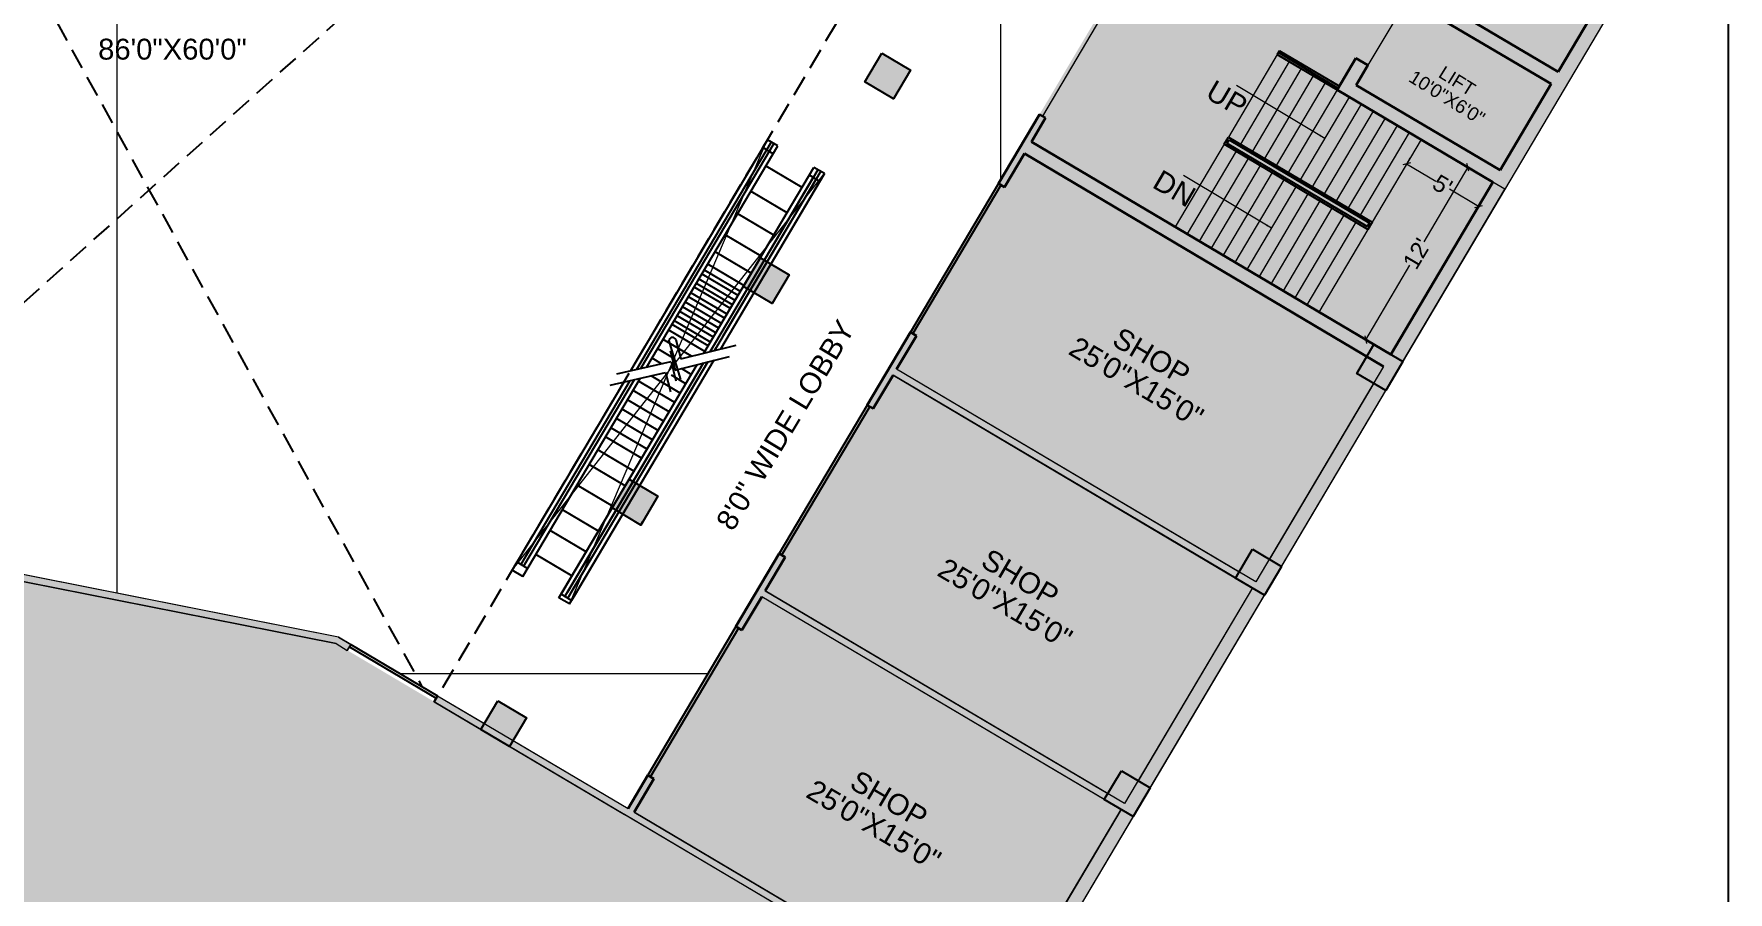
# Model space of a CAD drawing. Header units: inches. Extents: x -13956017 to 293115509, y -946740 to -305538.
# Drawn here: x 1197886 to 1199103, y -917291 to -916675 of the extents above; entities that cross this region are included whole.
import ezdxf

# ---------------------------------------------------------------- set-up
doc = ezdxf.new("R2010")
doc.units = ezdxf.units.IN
doc.header["$LTSCALE"] = 6
doc.header["$PDMODE"] = 2
doc.linetypes.add('DASHED', pattern=[0.75, 0.5, -0.25])
doc.linetypes.add('HIDDEN', pattern=[0.375, 0.25, -0.125])
for name, color, linetype in [('BND', 1, 'Continuous'), ('DIM', 7, 'Continuous'), ('TW', 5, 'Continuous'), ('WAL', 7, 'Continuous')]:
    doc.layers.add(name, color=color, linetype=linetype)
for name, color, linetype, lineweight in [('column', 240, 'Continuous', 25), ('floor hatch', 135, 'Continuous', 13), ('W', 250, 'Continuous', 5), ('wall', 7, 'Continuous', 30), ('wall high', 7, 'Continuous', 30)]:
    doc.layers.add(name, color=color, linetype=linetype, lineweight=lineweight)
doc.styles.add('ARI', font='arial.ttf')
doc.linetypes.add('ZIGZAG', pattern='A,0.0001,-0.2,[131,ltypeshp.shx,S=0.2,R=0,X=-0.2,Y=0],-0.4,[131,ltypeshp.shx,S=0.2,R=180,X=0.2,Y=0],-0.2', length=0.8001)
doc.dimstyles.new('Copy(2) of AA', dxfattribs={"dimtxt": 12, "dimasz": 4, "dimexe": 0.18, "dimexo": 0, "dimgap": 0.09, "dimtad": 0, "dimdec": 0, "dimzin": 0, "dimdsep": 46, "dimlunit": 3, "dimtxsty": 'ARI', "dimblk": 'OBLIQUE', "dimcen": 0.09, "dimclrd": 7, "dimclre": 7, "dimclrt": 7, "dimadec": 0, "dimazin": 0, "dimtfac": 1, "dimtdec": 0, "dimtofl": 0, "dimtmove": 0, "dimatfit": 3, "dimfxl": 1, "dimtolj": 1, "dimtzin": 0, "dimlwd": 5, "dimlwe": 5, "dimarcsym": 0})

# ---------------------------------------------------------------- blocks, each defined once
blk = doc.blocks.new('_Oblique')
at = {"layer": 'DIM', "color": 0, "lineweight": -2}
blk.add_line((-0.5, -0.5), (0.5, 0.5), dxfattribs=at)
blk = doc.blocks.new('*D430')
at = {"layer": 'Defpoints', "color": 0, "ltscale": 10, "transparency": 16777216}
for p in [(1198913.9, -916769.2, 3969.1), (1198916, -916770.4), (1198840.5, -916893, 3969.1)]:
    blk.add_point(p, dxfattribs=at)
at = {"layer": 'W', "color": 7, "lineweight": 5, "ltscale": 10, "transparency": 16777216}
for p, q in [((1198916, -916770.4), (1198884.3, -916824)), ((1198913.9, -916769.2), (1198916.2, -916770.5)), ((1198842.6, -916894.3), (1198874.4, -916840.7)), ((1198840.5, -916893), (1198842.8, -916894.4))]:
    blk.add_line(p, q, dxfattribs=at)
at = {"layer": 'W', "color": 7, "lineweight": 5, "ltscale": 10, "transparency": 16777216, "xscale": 4, "yscale": 4, "zscale": 4}
for p, rotation in [((1198916, -916770.4), 59.35378210765239), ((1198842.6, -916894.3), 239.3537821076524)]:
    blk.add_blockref('_Oblique', p, dxfattribs=dict(at, rotation=rotation))
at = {"layer": 'W', "color": 7, "lineweight": 30, "ltscale": 10, "transparency": 16777216, "insert": (1198879.3, -916832.4), "char_height": 12, "attachment_point": 5, "rotation": 59.3538, "style": 'ARI'}
blk.add_mtext("\\A1;12'", dxfattribs=at)
blk = doc.blocks.new('*D431')
at = {"layer": 'Defpoints', "color": 0, "ltscale": 10, "transparency": 16777216}
for p in [(1198874.4, -916763.8, 3969.1), (1198923.7, -916798.5), (1198926.1, -916794.4, 3969.1)]:
    blk.add_point(p, dxfattribs=at)
at = {"layer": 'W', "color": 7, "lineweight": 5, "ltscale": 10, "transparency": 16777216}
for p, q in [((1198874.4, -916763.8), (1198871.9, -916768.1)), ((1198872, -916767.9), (1198893, -916780.3)), ((1198923.7, -916798.5), (1198902.7, -916786.1)), ((1198926.1, -916794.4), (1198923.6, -916798.7))]:
    blk.add_line(p, q, dxfattribs=at)
at = {"layer": 'W', "color": 7, "lineweight": 5, "ltscale": 10, "transparency": 16777216, "xscale": 4, "yscale": 4, "zscale": 4}
for p, rotation in [((1198872, -916767.9), 149.3537821076967), ((1198923.7, -916798.5), 329.3537821076967)]:
    blk.add_blockref('_Oblique', p, dxfattribs=dict(at, rotation=rotation))
at = {"layer": 'W', "color": 7, "lineweight": 30, "ltscale": 10, "transparency": 16777216, "insert": (1198897.8, -916783.2), "char_height": 12, "attachment_point": 5, "rotation": 329.3538, "style": 'ARI'}
blk.add_mtext("\\A1;5'", dxfattribs=at)
blk = doc.blocks.new('43T432')
at = {"layer": 'BND'}
for p, q in [((727708.8, -833063.2), (727708.8, -833056.7)), ((727717.6, -833056.7), (727708.8, -833056.7)), ((727708.8, -833056.7), (727708.8, -833249.6)), ((727717.6, -833063.2), (727708.8, -833063.2)), ((727712, -833056.7), (727712, -833246.6)), ((727714.3, -833056.7), (727714.3, -833244.3)), ((727717.6, -833241.3), (727717.6, -833056.7)), ((727747.7, -833211.8), (727747.7, -833056.7)), ((727756.5, -833056.7), (727747.7, -833056.7)), ((727756.5, -833063.2), (727747.7, -833063.2)), ((727751, -833056.7), (727751, -833208.6)), ((727753.3, -833056.7), (727753.3, -833206.3)), ((727756.5, -833203), (727756.5, -833056.7)), ((727756.5, -833063.2), (727756.5, -833056.7)), ((727747.7, -833073.5), (727717.6, -833073.5)), ((727747.7, -833094.6), (727717.6, -833094.6)), ((727747.7, -833113.3), (727717.6, -833113.3)), ((727747.7, -833131), (727717.6, -833131)), ((727747.7, -833145.2), (727717.6, -833145.2)), ((727747.7, -833155.5), (727717.6, -833155.5)), ((727747.7, -833160.4), (727717.6, -833160.4)), ((727747.7, -833163.7), (727717.6, -833163.7)), ((727747.7, -833167.8), (727717.6, -833167.8)), ((727747.7, -833171.5), (727717.6, -833171.5)), ((727747.7, -833174.6), (727717.6, -833174.6)), ((727747.7, -833179.3), (727717.6, -833179.3)), ((727747.7, -833182.7), (727717.6, -833182.7)), ((727747.7, -833187.1), (727717.6, -833187.1)), ((727747.7, -833191), (727717.6, -833191)), ((727747.7, -833194.9), (727717.6, -833194.9)), ((727735.5, -833224), (727764.8, -833195.1)), ((727747.7, -833198.5), (727717.6, -833198.5)), ((727747.7, -833202.7), (727717.6, -833202.7)), ((727747.7, -833205.7), (727717.6, -833205.7)), ((727736.2, -833232.9), (727764.8, -833204.7)), ((727747.7, -833211.8), (727747.7, -833198.3)), ((727751, -833208.6), (727751, -833201.3)), ((727753.3, -833206.3), (727753.3, -833203.5)), ((727747.7, -833210.5), (727717.6, -833210.5)), ((727741.3, -833218.3), (727717.6, -833218.3)), ((727743.1, -833236.7), (727721.3, -833216.5)), ((727725.4, -833213.9), (727735.5, -833224)), ((727747.7, -833413.2), (727747.7, -833221.4)), ((727751, -833413.2), (727751, -833218.1)), ((727753.3, -833413.2), (727753.3, -833215.8)), ((727756.5, -833212.6), (727756.5, -833413.2)), ((727701.5, -833256.5), (727730.5, -833229.1)), ((727731.7, -833226.1), (727717.6, -833226.1)), ((727725.4, -833233.9), (727717.6, -833233.9)), ((727726.1, -833222.8), (727736.2, -833232.9)), ((727730.5, -833229.1), (727740.6, -833239.2)), ((727701.5, -833266), (727731.2, -833237.9)), ((727731.2, -833237.9), (727741.3, -833248)), ((727747.7, -833299.7), (727717.6, -833299.7)), ((727747.7, -833310.4), (727717.6, -833310.4)), ((727747.7, -833322.7), (727717.6, -833322.7)), ((727747.7, -833339.9), (727717.6, -833339.9)), ((727747.7, -833360.5), (727717.6, -833360.5)), ((727747.7, -833377.8), (727717.6, -833377.8)), ((727747.7, -833398), (727717.6, -833398)), ((727747.7, -833406.6), (727747.7, -833413.2)), ((727756.5, -833413.2), (727747.7, -833413.2))]:
    blk.add_line(p, q, dxfattribs=at)
at = {"layer": 'BND', "linetype": 'HIDDEN', "ltscale": 750}
for p, q in [((727747.7, -833188.7), (727747.7, -833056.7)), ((727756.5, -833056.7), (727747.7, -833056.7)), ((727756.5, -833063.2), (727747.7, -833063.2)), ((727751, -833191.8), (727751, -833063.2)), ((727753.3, -833194), (727753.3, -833063.2)), ((727756.5, -833056.7), (727756.5, -833197.1)), ((727747.7, -833416.2), (727747.7, -833221.4)), ((727751, -833218.1), (727751, -833409.6)), ((727753.3, -833215.8), (727753.3, -833409.6)), ((727756.5, -833212.6), (727756.5, -833409.6)), ((727747.7, -833229.6), (727739.5, -833229.6)), ((727747.7, -833245.2), (727723.5, -833245.2)), ((727747.7, -833237.4), (727735.7, -833237.4)), ((727712, -833256.1), (727712, -833409.6)), ((727714.3, -833253.9), (727714.3, -833409.6)), ((727717.6, -833416.2), (727717.6, -833250.8)), ((727747.7, -833253), (727717.6, -833253)), ((727708.8, -833259.1), (727708.8, -833416.2)), ((727747.7, -833260.8), (727717.6, -833260.8)), ((727747.7, -833268.6), (727717.6, -833268.6)), ((727747.7, -833276.4), (727717.6, -833276.4)), ((727747.7, -833284.2), (727717.6, -833284.2)), ((727747.7, -833292), (727717.6, -833292)), ((727717.6, -833409.6), (727708.8, -833409.6)), ((727717.6, -833416.2), (727708.8, -833416.2)), ((727756.5, -833416.2), (727747.7, -833416.2)), ((727756.5, -833416.2), (727756.5, -833409.6))]:
    blk.add_line(p, q, dxfattribs=at)
at = {"layer": 'BND'}
blk.add_ellipse((727723.8, -833215.8), major_axis=(2.46, 0.6), ratio=1, start_param=0.609373, end_param=3.149465, dxfattribs=at)

msp = doc.modelspace()

# ---------------------------------------------------------------- hatches: boundary and pattern name
at = {"layer": 'column', "ltscale": 10}
h = msp.add_hatch(color=256, dxfattribs=at)
h.dxf.hatch_style = 1
h.paths.add_polyline_path([(1198897.4, -916587.9), (1198910.8, -916565.1), (1199031.3, -916636.5), (1198942.6, -916786.2), (1198934, -916781.1), (1198822.1, -916714.8), (1198835.6, -916692), (1198844.2, -916697.1), (1198835.8, -916711.3), (1198939.1, -916772.5), (1198975.8, -916710.5), (1198872.5, -916649.3), (1198864.2, -916663.5), (1198855.6, -916658.4), (1198877.4, -916621.5), (1198886, -916626.6), (1198877.6, -916640.7), (1198980.9, -916701.9), (1199017.6, -916640), (1198914.3, -916578.8), (1198906, -916593)])
h = msp.add_hatch(color=256, dxfattribs=at)
h.dxf.hatch_style = 1
h.paths.add_polyline_path([(1198494.9, -916688.3), (1198515.6, -916700.5), (1198503.4, -916721.2), (1198482.7, -916709)])
h = msp.add_hatch(color=256, dxfattribs=at)
h.dxf.hatch_style = 1
h.paths.add_polyline_path([(1198407.8, -916835.4), (1198428.4, -916847.7), (1198416.2, -916868.3), (1198395.5, -916856.1)])
h = msp.add_hatch(color=256, dxfattribs=at)
h.dxf.hatch_style = 1
h.paths.add_polyline_path([(1198848.5, -916897.8), (1198869.2, -916910), (1198857, -916930.7), (1198836.3, -916918.5)])
h = msp.add_hatch(color=256, dxfattribs=at)
h.dxf.hatch_style = 1
h.paths.add_polyline_path([(1198313.5, -916994.6), (1198334.1, -917006.8), (1198321.9, -917027.5), (1198301.2, -917015.2)])
h = msp.add_hatch(color=256, dxfattribs=at)
h.dxf.hatch_style = 1
h.paths.add_polyline_path([(1198761.4, -917044.9), (1198782, -917057.2), (1198769.8, -917077.8), (1198749.1, -917065.6)])
h = msp.add_hatch(color=256, dxfattribs=at)
h.dxf.hatch_style = 1
h.paths.add_polyline_path([(1198219.2, -917153.8), (1198239.8, -917166), (1198227.6, -917186.6), (1198206.9, -917174.4)])
h = msp.add_hatch(color=256, dxfattribs=at)
h.dxf.hatch_style = 1
h.paths.add_polyline_path([(1198667.1, -917204.1), (1198687.7, -917216.3), (1198675.5, -917237), (1198654.8, -917224.7)])
at = {"layer": 'floor hatch', "ltscale": 5}
h = msp.add_hatch(dxfattribs=at)
h.set_pattern_fill('NET', color=9, scale=200, angle=90)
h.set_pattern_definition([(90, (225125.15, -30674.7), (-635, 4e-14), []), (180, (225125.15, -30674.7), (-8e-14, -635), [])])
h.paths.add_polyline_path([(1197503.3, -917116.9), (1197594.2, -917085.8), (1197588, -917067.8), (1197610.7, -917060), (1197616.9, -917078), (1197740.4, -917035.7), (1198104.7, -917108), (1198209.5, -917170.1), (1198219.2, -917153.8), (1198239.8, -917166), (1198230.1, -917182.3), (1198312.7, -917231.3), (1198659.1, -916646.7), (1198201.4, -916133.9), (1198252.9, -916087.9), (1198192.6, -916020.4), (1198074.8, -916125.5), (1197292.1, -916499.5)])
at = {"layer": 'W', "ltscale": 10}
h = msp.add_hatch(color=256, dxfattribs=at)
h.dxf.hatch_style = 1
h.paths.add_polyline_path([(1198843.4, -916906.4), (1198848.5, -916897.8), (1198602.5, -916752), (1198612.6, -916734.9), (1198608.3, -916732.4), (1198578.8, -916782.1), (1198583.1, -916784.7), (1198597.4, -916760.6)])
h.paths.add_polyline_path([(1198749.1, -917065.6), (1198751.7, -917061.3), (1198505.6, -916915.5), (1198519.9, -916891.4), (1198515.6, -916888.9), (1198484.5, -916941.3), (1198488.8, -916943.8), (1198503.1, -916919.8)])
h.paths.add_polyline_path([(1198390.2, -917100.5), (1198421.3, -917048), (1198425.6, -917050.6), (1198411.3, -917074.7), (1198657.4, -917220.4), (1198654.8, -917224.7), (1198408.8, -917079), (1198394.5, -917103)])
h.paths.add_polyline_path([(1198230.1, -917182.3), (1198312.7, -917231.3), (1198327, -917207.2), (1198331.3, -917209.8), (1198317, -917233.8), (1198563.1, -917379.6), (1198560.5, -917383.9), (1198227.6, -917186.6)])
h.paths.add_polyline_path([(1198584.8, -917370.4), (1198666.9, -917231.9), (1198675.5, -917237), (1198593.4, -917375.5)])
h.paths.add_polyline_path([(1198679.1, -917211.2), (1198687.7, -917216.3), (1198769.8, -917077.8), (1198761.2, -917072.7)])
h.paths.add_polyline_path([(1198773.4, -917052.1), (1198782, -917057.2), (1198857, -916930.7), (1198848.4, -916925.6)])
h.paths.add_polyline_path([(1198860.6, -916904.9), (1198869.2, -916910), (1198942.6, -916786.2), (1198934, -916781.1)])
h = msp.add_hatch(color=256, dxfattribs=at)
h.dxf.hatch_style = 1
h.paths.add_polyline_path([(1197732.1, -917043.9), (1197740.8, -917040.9), (1198102.9, -917112.7), (1198111, -917117.6), (1198113.6, -917113.3), (1198104.7, -917108), (1197740.4, -917035.7), (1197730.5, -917039.1)])
h = msp.add_hatch(color=256, dxfattribs=at)
h.dxf.hatch_style = 1
h.paths.add_polyline_path([(1198175.9, -917150.2), (1198209.5, -917170.1), (1198206.9, -917174.4), (1198173.4, -917154.5)])
at = {"layer": 'WAL', "lineweight": 9, "ltscale": 100, "true_color": 0xffae59}
h = msp.add_hatch(color=21, dxfattribs=at)
h.dxf.hatch_style = 1
h.paths.add_polyline_path([(1198810, -916516.9), (1198905.7, -916573.7), (1198897.4, -916587.9), (1198906, -916593), (1198886, -916626.6), (1198877.4, -916621.5), (1198855.6, -916658.4), (1198864.2, -916663.5), (1198844.2, -916697.1), (1198835.6, -916692), (1198822.1, -916714.8), (1198934, -916781.1), (1198860.6, -916904.9), (1198602.5, -916752), (1198612.6, -916734.9), (1198608.3, -916732.4), (1198650, -916662), (1198654.3, -916664.6), (1198665.3, -916646.1), (1198679.4, -916633.4)])
h = msp.add_hatch(color=21, dxfattribs=at)
h.dxf.hatch_style = 1
h.paths.add_polyline_path([(1198877.6, -916640.7), (1198980.9, -916701.9), (1199017.6, -916640), (1198914.3, -916578.8)])
h = msp.add_hatch(color=21, dxfattribs=at)
h.dxf.hatch_style = 1
h.paths.add_polyline_path([(1198835.8, -916711.3), (1198939.1, -916772.5), (1198975.8, -916710.5), (1198872.5, -916649.3)])
at = {"layer": 'WAL', "lineweight": 9, "ltscale": 100, "true_color": 0xcb9061}
h = msp.add_hatch(color=33, dxfattribs=at)
h.dxf.hatch_style = 1
h.paths.add_polyline_path([(1198515.6, -916888.9), (1198578.8, -916782.1), (1198583.1, -916784.7), (1198597.4, -916760.6), (1198843.4, -916906.4), (1198836.3, -916918.5), (1198848.4, -916925.6), (1198773.4, -917052.1), (1198761.4, -917044.9), (1198751.7, -917061.3), (1198505.6, -916915.5), (1198519.9, -916891.4)])
h = msp.add_hatch(color=33, dxfattribs=at)
h.dxf.hatch_style = 1
h.paths.add_polyline_path([(1198421.3, -917048), (1198484.5, -916941.3), (1198488.8, -916943.8), (1198503.1, -916919.8), (1198761.2, -917072.7), (1198679.1, -917211.2), (1198667.1, -917204.1), (1198657.4, -917220.4), (1198411.3, -917074.7), (1198425.6, -917050.6)])
at = {"layer": 'WAL', "lineweight": 9, "ltscale": 100, "true_color": 0xd3b996}
h = msp.add_hatch(color=253, dxfattribs=at)
h.dxf.hatch_style = 1
h.paths.add_polyline_path([(1197216.4, -917220.3), (1197740.8, -917040.9), (1198102.9, -917112.7), (1198572.6, -917391), (1198260.2, -917918.3), (1197398.1, -917751.4)])
at = {"layer": 'WAL', "lineweight": 9, "ltscale": 100, "true_color": 0xcb9061}
h = msp.add_hatch(color=33, dxfattribs=at)
h.dxf.hatch_style = 1
h.paths.add_polyline_path([(1198390.2, -917100.5), (1198394.5, -917103), (1198408.8, -917079), (1198666.9, -917231.9), (1198584.8, -917370.4), (1198572.8, -917363.3), (1198563.1, -917379.6), (1198317, -917233.8), (1198331.3, -917209.8), (1198327, -917207.2)])

# ---------------------------------------------------------------- linework, layer by layer
at = {"layer": 'column', "ltscale": 10, "elevation": 3969.1}
for points in [[(1198494.9, -916688.3), (1198515.6, -916700.5), (1198503.4, -916721.2), (1198482.7, -916709), (1198494.9, -916688.3)], [(1198407.8, -916835.4), (1198428.4, -916847.7), (1198416.2, -916868.3), (1198395.5, -916856.1), (1198407.8, -916835.4)], [(1198848.5, -916897.8), (1198869.2, -916910), (1198857, -916930.7), (1198836.3, -916918.5), (1198848.5, -916897.8)], [(1198313.5, -916994.6), (1198334.1, -917006.8), (1198321.9, -917027.5), (1198301.2, -917015.2), (1198313.5, -916994.6)], [(1198761.4, -917044.9), (1198782, -917057.2), (1198769.8, -917077.8), (1198749.1, -917065.6), (1198761.4, -917044.9)], [(1198219.2, -917153.8), (1198239.8, -917166), (1198227.6, -917186.6), (1198206.9, -917174.4), (1198219.2, -917153.8)], [(1198667.1, -917204.1), (1198687.7, -917216.3), (1198675.5, -917237), (1198654.8, -917224.7), (1198667.1, -917204.1)]]:
    msp.add_lwpolyline(points, dxfattribs=at)
at = {"layer": 'TW', "ltscale": 10}
for p, q in [((1198780.7, -916686.7, 3969.1), (1198779.1, -916689.3, 3969.1)), ((1198779.1, -916689.3, 3969.1), (1198822.1, -916714.8, 3969.1)), ((1198779.9, -916688, 3969.1), (1198822.9, -916713.5, 3969.1)), ((1198780.7, -916686.7, 3969.1), (1198823.7, -916712.2, 3969.1)), ((1198578.8, -916782.1, 3969.1), (1198515.6, -916888.9, 3969.1)), ((1198580.6, -916783.2, 3969.1), (1198517.3, -916889.9, 3969.1)), ((1198484.5, -916941.3, 3969.1), (1198421.3, -917048, 3969.1)), ((1198486.3, -916942.3, 3969.1), (1198423, -917049.1, 3969.1)), ((1198321.9, -917027.5, 3969.1), (1198323.4, -917024.9, 3969.1)), ((1198390.2, -917100.5, 3969.1), (1198327, -917207.2, 3969.1)), ((1198392, -917101.5, 3969.1), (1198328.7, -917208.2, 3969.1)), ((1198112.5, -917115, 3969.1), (1198174.9, -917151.9, 3969.1)), ((1198113.6, -917113.3, 3969.1), (1198175.9, -917150.2, 3969.1))]:
    msp.add_line(p, q, dxfattribs=at)
at = {"layer": 'TW', "ltscale": 10, "elevation": 3969.1}
msp.add_lwpolyline([(1198744, -916748.7), (1198847.2, -916809.8), (1198844.1, -916815), (1198740.9, -916753.8), (1198744, -916748.7)], dxfattribs=at)
msp.add_lwpolyline([(1198744.5, -916750.7), (1198845.1, -916810.4), (1198843.6, -916812.9), (1198743, -916753.3)], close=True, dxfattribs=at)
at = {"layer": 'W', "ltscale": 10}
for p, q in [((1199047.6, -916608.9, 3969.1), (1198298.3, -917873.6, 3969.1)), ((1198864.2, -916663.5, 3969.1), (1198844.2, -916697.1, 3969.1)), ((1198779.1, -916689.3, 3969.1), (1198744, -916748.7, 3969.1)), ((1198787.7, -916694.4, 3969.1), (1198752.6, -916753.8, 3969.1)), ((1198796.3, -916699.5, 3969.1), (1198761.2, -916758.9, 3969.1)), ((1198804.9, -916704.6, 3969.1), (1198769.8, -916764, 3969.1)), ((1198813.5, -916709.7, 3969.1), (1198778.4, -916769.1, 3969.1)), ((1198822.1, -916714.8, 3969.1), (1198787, -916774.2, 3969.1)), ((1198830.8, -916719.9, 3969.1), (1198795.6, -916779.3, 3969.1)), ((1198839.4, -916725, 3969.1), (1198804.2, -916784.4, 3969.1)), ((1198848, -916730.1, 3969.1), (1198812.8, -916789.5, 3969.1)), ((1198856.6, -916735.2, 3969.1), (1198821.4, -916794.5, 3969.1)), ((1198865.2, -916740.3, 3969.1), (1198830, -916799.6, 3969.1)), ((1198412.7, -916750.5, 3969.1), (1198270.6, -917084.2, 3969.1)), ((1198740.9, -916753.8, 3969.1), (1198705.7, -916813.2, 3969.1)), ((1198873.8, -916745.4, 3969.1), (1198838.6, -916804.7, 3969.1)), ((1198882.4, -916750.5, 3969.1), (1198847.2, -916809.8, 3969.1)), ((1198749.5, -916758.9, 3969.1), (1198714.3, -916818.3, 3969.1)), ((1198758.1, -916764, 3969.1), (1198722.9, -916823.4, 3969.1)), ((1198229.5, -917059.8, 3969.1), (1198453.8, -916774.9, 3969.1)), ((1198766.7, -916769.1, 3969.1), (1198731.5, -916828.5, 3969.1)), ((1198775.3, -916774.2, 3969.1), (1198740.1, -916833.6, 3969.1)), ((1198783.9, -916779.3, 3969.1), (1198748.7, -916838.7, 3969.1)), ((1198792.5, -916784.4, 3969.1), (1198757.3, -916843.8, 3969.1)), ((1198801.1, -916789.5, 3969.1), (1198766, -916848.9, 3969.1)), ((1198809.7, -916794.6, 3969.1), (1198774.6, -916854, 3969.1)), ((1198818.3, -916799.7, 3969.1), (1198783.2, -916859.1, 3969.1)), ((1198826.9, -916804.8, 3969.1), (1198791.8, -916864.2, 3969.1)), ((1198835.5, -916809.9, 3969.1), (1198800.4, -916869.3, 3969.1)), ((1198844.1, -916815, 3969.1), (1198809, -916874.4, 3969.1)), ((1198761.2, -917072.7, 3969.1), (1198503.1, -916919.8, 3969.1)), ((1198763.7, -917068.4, 3969.1), (1198505.6, -916915.5, 3969.1)), ((1198855.5, -916913.6, 3969.1), (1198763.7, -917068.4, 3969.1)), ((1198104.7, -917108), (1197740.4, -917035.7)), ((1198102.9, -917112.7), (1197740.8, -917040.9)), ((1198666.9, -917231.9, 3969.1), (1198408.8, -917079, 3969.1)), ((1198669.4, -917227.6, 3969.1), (1198411.3, -917074.7, 3969.1)), ((1198761.2, -917072.7, 3969.1), (1198669.4, -917227.6, 3969.1)), ((1198102.9, -917112.7, 3969.1), (1198111, -917117.6, 3969.1)), ((1198104.7, -917108, 3969.1), (1198113.6, -917113.3, 3969.1)), ((1198113.6, -917113.3, 3969.1), (1198111, -917117.6, 3969.1)), ((1198173.4, -917154.5, 3969.1), (1198310.2, -917235.6, 3969.1)), ((1198175.9, -917150.2, 3969.1), (1198312.7, -917231.3, 3969.1)), ((1198572.6, -917391, 3969.1), (1198310.2, -917235.6, 3969.1)), ((1198575.1, -917386.7, 3969.1), (1198317, -917233.8, 3969.1)), ((1198666.9, -917231.9, 3969.1), (1198575.1, -917386.7, 3969.1))]:
    msp.add_line(p, q, dxfattribs=at)
at = {"layer": 'W', "lineweight": 30, "ltscale": 10}
for p, q in [((1198980.9, -916701.9, 3969.1), (1198877.6, -916640.7, 3969.1)), ((1199017.6, -916640, 3969.1), (1198980.9, -916701.9, 3969.1)), ((1198975.8, -916710.5, 3969.1), (1198872.5, -916649.3, 3969.1)), ((1198835.6, -916692, 3969.1), (1198822.1, -916714.8, 3969.1)), ((1198844.2, -916697.1, 3969.1), (1198835.6, -916692, 3969.1)), ((1198844.2, -916697.1, 3969.1), (1198835.8, -916711.3, 3969.1)), ((1198934, -916781.1, 3969.1), (1198822.1, -916714.8, 3969.1)), ((1198939.1, -916772.5, 3969.1), (1198835.8, -916711.3, 3969.1)), ((1198975.8, -916710.5, 3969.1), (1198939.1, -916772.5, 3969.1)), ((1198608.3, -916732.4, 3969.1), (1198578.8, -916782.1, 3969.1)), ((1198612.6, -916734.9, 3969.1), (1198602.5, -916752, 3969.1)), ((1198612.6, -916734.9, 3969.1), (1198608.3, -916732.4, 3969.1)), ((1198860.6, -916904.9, 3969.1), (1198602.5, -916752, 3969.1)), ((1198597.4, -916760.6, 3969.1), (1198583.1, -916784.7, 3969.1)), ((1198855.5, -916913.6, 3969.1), (1198597.4, -916760.6, 3969.1)), ((1198583.1, -916784.7, 3969.1), (1198578.8, -916782.1, 3969.1)), ((1198934, -916781.1, 3969.1), (1198860.6, -916904.9, 3969.1)), ((1198515.6, -916888.9, 3969.1), (1198484.5, -916941.3, 3969.1)), ((1198519.9, -916891.4, 3969.1), (1198505.6, -916915.5, 3969.1)), ((1198519.9, -916891.4, 3969.1), (1198515.6, -916888.9, 3969.1)), ((1198503.1, -916919.8, 3969.1), (1198488.8, -916943.8, 3969.1)), ((1198488.8, -916943.8, 3969.1), (1198484.5, -916941.3, 3969.1)), ((1198421.3, -917048, 3969.1), (1198390.2, -917100.5, 3969.1)), ((1198425.6, -917050.6, 3969.1), (1198411.3, -917074.7, 3969.1)), ((1198425.6, -917050.6, 3969.1), (1198421.3, -917048, 3969.1)), ((1198408.8, -917079, 3969.1), (1198394.5, -917103, 3969.1)), ((1198394.5, -917103, 3969.1), (1198390.2, -917100.5, 3969.1)), ((1198175.9, -917150.2, 3969.1), (1198173.4, -917154.5, 3969.1)), ((1198327, -917207.2, 3969.1), (1198312.7, -917231.3, 3969.1)), ((1198331.3, -917209.8, 3969.1), (1198317, -917233.8, 3969.1)), ((1198331.3, -917209.8, 3969.1), (1198327, -917207.2, 3969.1))]:
    msp.add_line(p, q, dxfattribs=at)
at = {"layer": 'W', "linetype": 'ZIGZAG', "ltscale": 2}
msp.add_line((1198652.2, -916663.3, 3969.1), (1198610.5, -916733.6, 3969.1), dxfattribs=at)
at = {"layer": 'W', "ltscale": 10}
for points, elevation in [([(1198843.4, -916906.4), (1198848.5, -916897.8), (1198602.5, -916752), (1198612.6, -916734.9), (1198608.3, -916732.4), (1198578.8, -916782.1), (1198583.1, -916784.7), (1198597.4, -916760.6)], 3969.1), ([(1198860.6, -916904.9), (1198869.2, -916910), (1198942.6, -916786.2), (1198934, -916781.1)], 3969.1), ([(1198749.1, -917065.6), (1198751.7, -917061.3), (1198505.6, -916915.5), (1198519.9, -916891.4), (1198515.6, -916888.9), (1198484.5, -916941.3), (1198488.8, -916943.8), (1198503.1, -916919.8)], 3969.1), ([(1198773.4, -917052.1), (1198782, -917057.2), (1198857, -916930.7), (1198848.4, -916925.6)], 3969.1), ([(1197732.1, -917043.9), (1197740.8, -917040.9), (1198102.9, -917112.7), (1198111, -917117.6), (1198113.6, -917113.3), (1198104.7, -917108), (1197740.4, -917035.7), (1197730.5, -917039.1)], 7208.6), ([(1198390.2, -917100.5), (1198421.3, -917048), (1198425.6, -917050.6), (1198411.3, -917074.7), (1198657.4, -917220.4), (1198654.8, -917224.7), (1198408.8, -917079), (1198394.5, -917103)], 3969.1), ([(1198679.1, -917211.2), (1198687.7, -917216.3), (1198769.8, -917077.8), (1198761.2, -917072.7)], 3969.1), ([(1198175.9, -917150.2), (1198209.5, -917170.1), (1198206.9, -917174.4), (1198173.4, -917154.5)], 3969.1), ([(1198230.1, -917182.3), (1198312.7, -917231.3), (1198327, -917207.2), (1198331.3, -917209.8), (1198317, -917233.8), (1198563.1, -917379.6), (1198560.5, -917383.9), (1198227.6, -917186.6)], 3969.1), ([(1198584.8, -917370.4), (1198666.9, -917231.9), (1198675.5, -917237), (1198593.4, -917375.5)], 3969.1)]:
    msp.add_lwpolyline(points, close=True, dxfattribs=dict(at, elevation=elevation))
at = {"layer": 'wall', "linetype": 'DASHED', "lineweight": 25, "ltscale": 5}
for p, q in [((1197750.6, -916390.1, 3969.1), (1198164.6, -917143.5, 3969.1)), ((1197661, -917062.9, 5922.9), (1198347.6, -916446.4, 3969.1)), ((1198496.7, -916608.9, 3969.1), (1198175.9, -917150.2, 3969.1))]:
    msp.add_line(p, q, dxfattribs=at)
at = {"layer": 'wall high', "lineweight": 25}
msp.add_lwpolyline([(1196797.1, -915473), (1199103, -915473), (1199103, -918028.3), (1196797.1, -918028.3)], close=True, dxfattribs=at)

# ---------------------------------------------------------------- block references
at = {"layer": 'wall', "lineweight": 25, "rotation": 329.3545401073703}
msp.add_blockref('43T432', (996966.5, 170890.4, 3969.1), dxfattribs=at)

# ---------------------------------------------------------------- texts
at = {"layer": 'wall', "lineweight": 25, "style": 'ARI'}
msp.add_text('86\'0"X60\'0"', height=15, dxfattribs=at).set_placement((1197932, -916693, -3969.1))
for s, height, rotation, p in [('10\'0"X6\'0"', 9.6, 328.0376, (1198872.7, -916708.2, -5080.5)), ('LIFT', 9.6, 328.0376, (1198894.1, -916705.1, -5080.5)), ('UP', 15, 329.5978, (1198726.6, -916719.9, -3969.1)), ('DN', 15, 329.5978, (1198688.4, -916784.4, -3969.1)), ('8\'0" WIDE LOBBY', 15, 58.8983, (1198387.9, -917032.7)), ('SHOP', 15, 329.5978, (1198659.4, -916897.6, -3969.1)), ('25\'0"X15\'0"', 15, 329.5978, (1198628.1, -916904.2, -3969.1)), ('SHOP', 15, 329.5978, (1198565.1, -917056.7, -7938.2)), ('25\'0"X15\'0"', 15, 329.5978, (1198533.8, -917063.3, -7938.2)), ('SHOP', 15, 329.5978, (1198470.8, -917215.9, -3969.1)), ('25\'0"X15\'0"', 15, 329.5978, (1198439.5, -917222.5, -3969.1))]:
    msp.add_text(s, height=height, rotation=rotation, dxfattribs=at).set_placement(p)

# ---------------------------------------------------------------- dimensions: what is measured, and where the dimension line sits
at = {"layer": 'W', "lineweight": 30, "ltscale": 10}
for p1, p2, distance, picture, middle in [((1198874.4, -916763.8, 3969.1), (1198926.1, -916794.4, 3969.1), -4.7, '*D431', (1198897.8, -916783.2)), ((1198840.5, -916893, 3969.1), (1198913.9, -916769.2, 3969.1), -2.5, '*D430', (1198879.3, -916832.4))]:
    dim = msp.add_aligned_dim(p1=p1, p2=p2, distance=distance, dimstyle='Copy(2) of AA', override={"dimfxl": 0.75}, dxfattribs=at)
    dim.commit()
    dim.dimension.update_dxf_attribs({"geometry": picture, "text_midpoint": middle})

# ---------------------------------------------------------------- leaders
for points in [[(1198813.2, -916749.6, 3969.1), (1198749.8, -916711.7, 3969.1)], [(1198774.9, -916814.1, 3969.1), (1198711.6, -916776.2, 3969.1)]]:
    msp.add_leader(points, dimstyle='Copy(2) of AA', override={"dimgap": 0.09, "dimtad": 0}, dxfattribs=at)

doc.saveas('drawing.dxf')
